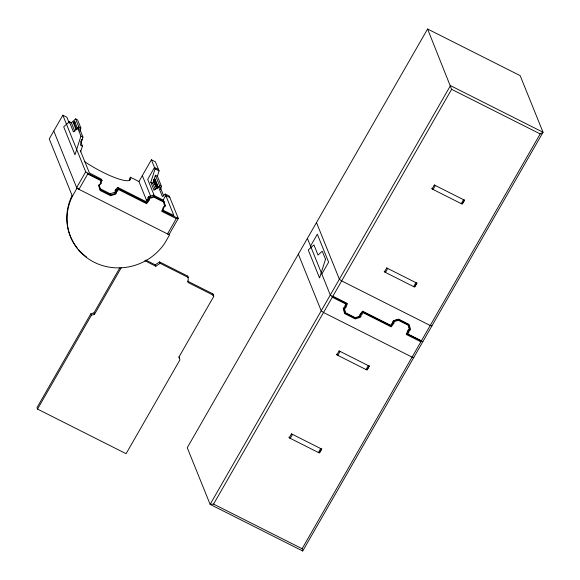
<?xml version="1.0" encoding="UTF-8"?>
<svg xmlns="http://www.w3.org/2000/svg" width="580" height="580" viewBox="0 0 580 580"><rect width="100%" height="100%" fill="white"/><g stroke="black" fill="none" stroke-linecap="round" stroke-linejoin="round"><path stroke-width="0.87" d="M187.637 277.762L187.724 276.109L159.536 261.913L155.251 264.85L145.819 260.101M187.724 276.109L188.29 277.508L188.036 282.474L213.186 295.14A1.167 1.102 -22 0 1 213.621 296.634L179.046 356.874L179.93 359.868L126.085 453.69L37.526 409.088L36.96 407.689L90.806 313.867L93.953 312.903L119.784 267.902M78.09 129.362L78.858 126.955L75.61 118.915L71.362 122.743L69.346 121.728L63.684 126.831L74.98 154.795L80.939 136.075L77.691 128.035L73.442 131.863L69.346 121.728M79.844 131.174L80.867 127.97L77.618 119.929L75.61 118.915M80.852 141.447L81.736 139.57M82.142 139.577L81.099 141.578M77.691 128.035L79.699 129.05L82.947 137.09L80.395 145.116L82.411 146.124L80.576 151.887M163.792 196.055L160.326 187.478L158.311 186.463L154.062 190.291L150.815 182.25L155.07 168.881L151.394 159.79L138.932 181.518L146.638 200.6M155.425 189.696L152.83 183.266L155.382 175.247L157.397 176.262L161.487 186.398L160.471 189.602M153.635 180.779L154.062 179.445L154.932 178.908L158.224 187.064L157.158 187.108L156.593 188.094L156.839 188.913L153.635 180.779L156.593 188.094M157.397 176.262L159.094 170.911L155.425 161.82L151.394 159.79M158.963 186.985L159.478 185.382L155.382 175.247M69.216 123.025L66.867 117.218L62.843 115.195L49.242 138.895L72.398 196.221A53.621 50.728 -22 0 0 94.177 262.247A53.621 50.728 -22 0 0 164.981 242.853L169.519 234.951L76.937 188.319L53.773 130.993M85.717 171.818L76.654 187.623L78.945 189.334L87.732 174.029L87.435 173.101L85.717 171.818L62.843 115.195M72.398 196.221L76.937 188.319M80.272 150.401L89.392 172.905L101.543 179.234L102.037 180.452L100.906 182.432L101.123 183.294L99.202 185.39L100.521 189.877L110.591 194.945L115.311 193.502L115.877 192.517L115.166 190.429L117.653 187.347L145.805 201.528L146.298 202.746L148.785 199.665L148.074 197.577L148.639 196.584L153.359 195.148L163.429 200.216L165.242 205.922L164.676 206.908L163.778 207.212L163.538 208.887L162.407 210.859L178.306 218.45L169.237 234.248L167.504 233.936L176.284 218.631L177.009 218.21M98.934 184.918L100.028 188.652L110.099 193.727L114.818 192.285L115.384 191.291M115.877 192.517L115.659 191.646L118.146 188.565L117.653 187.347M138.932 181.518L130.399 177.226L129.26 179.198A37.243 7.707 29.9 0 1 129.579 180.474M145.805 201.528L148.291 198.44L148.074 197.577M148.567 198.795L149.132 197.809L153.852 196.366L163.922 201.434M37.526 409.088L91.372 315.266L94.518 314.302L121.242 267.743M162.828 200.629L165.8 195.445L169.831 197.475M427.576 29L187.253 447.745L210.134 504.368L302.716 551L543.039 132.254L520.159 75.632L427.576 29L451.617 89.313L540.176 133.915L543.039 132.254L450.457 85.63L210.134 504.368L213.563 504.107L302.122 548.709L302.716 551M310.525 246.065L317.325 234.211L328.621 262.175L321.82 274.028M213.563 504.107L332.304 297.207L332.014 296.279L330.296 294.995L307.414 238.373M422.878 341.627L406.979 334.036L408.117 332.064L407.892 331.195L409.813 329.099L408.494 324.619L398.431 319.544L393.711 320.986L393.138 321.98L393.363 322.842L390.876 325.924L362.717 311.743L360.231 314.831L360.448 315.694L359.883 316.687L355.163 318.123L345.1 313.055L343.781 308.575L345.702 306.479L345.477 305.609L346.615 303.637L332.014 296.279L332.876 296.213L451.617 89.313M292.494 434.376L290.225 438.328L288.934 437.124M340.105 351.422L337.836 355.366L336.545 354.162M387.715 268.46L385.446 272.411L384.156 271.201M435.326 185.499L433.057 189.45L431.766 188.246M320.682 448.572L318.413 452.523L319.863 452.139L321.748 448.848M368.293 365.618L366.024 369.569L367.474 369.185L369.358 365.886M415.903 282.656L413.634 286.607L415.084 286.223L416.969 282.931M463.514 199.694L461.245 203.645L462.695 203.261L464.58 199.969M302.122 548.709L420.863 341.808L421.58 341.395L421.428 340.815L540.176 133.915M76.139 129.797L73.174 122.453L74.588 121.176L77.604 128.637M73.174 122.453L74.182 122.96L75.124 122.112M178.306 218.45L169.266 196.076L165.235 194.046L162.407 196.598L158.311 186.463M144.819 260.703L155.817 266.249L160.102 263.313L188.29 277.508M431.948 325.829L430.215 325.51L341.656 280.909L339.365 279.197L316.484 222.568M413.808 357.432L412.075 357.113L323.524 312.511L321.226 310.8L298.345 254.17M78.858 126.955L80.867 127.97M158.528 169.512L154.505 167.482L147.704 179.336L154.679 196.606M155.07 168.881L159.094 170.911M80.939 136.075L82.947 137.09M159.478 185.382L161.487 186.398M150.815 182.25L152.83 183.266M162.704 210.032L173.855 215.448L165.235 194.046M332.876 296.213L347.478 303.565L345.738 307.857L344.476 308.799L345.665 312.837L355.308 317.695L359.564 316.397L359.716 314.896L362.565 311.17L390.724 325.351L391.717 323.618L392.841 322.908L392.559 322.146L393.392 320.704L398.576 319.116L409.06 324.401L410.51 329.324L409.683 330.774L408.849 330.97L408.835 332.246L407.849 333.971L421.428 340.815M87.435 173.101L102.037 180.452M118.146 188.565L146.298 202.746M87.732 174.029L101.319 180.873L100.325 182.599L100.608 183.36L98.651 185.52L100.101 190.443L110.584 195.728L115.768 194.14L116.602 192.698L116.319 191.936L117.443 191.226L118.436 189.493L146.595 203.674L149.451 199.955L149.596 198.447L153.852 197.149L163.495 202.007L164.684 206.045L163.429 206.995L161.682 211.28L176.284 218.631M332.304 297.207L345.89 304.05L344.897 305.783L344.882 307.052L344.056 307.255L343.222 308.698L344.672 313.62L355.163 318.906L360.347 317.325L361.173 315.875L360.89 315.114L362.021 314.404L363.015 312.678L391.166 326.859L394.023 323.132L394.168 321.625L398.424 320.327L408.074 325.184L409.262 329.23L408.001 330.172L406.261 334.457L420.863 341.808M187.47 281.075L212.621 293.741A1.167 1.102 -22 0 1 213.172 294.959M156.948 187.775L157.55 188.275M212.621 293.741L213.186 295.14M213.056 295.235L213.621 296.634M157.977 186.941L154.679 178.778L153.823 181.453L156.76 188.21M165.242 205.922L163.429 200.216M154.062 179.445L157.158 187.108M153.359 195.148L153.852 196.366M142.332 175.595L150.706 196.33M148.639 196.584L149.132 197.809M148.291 198.44L148.785 199.665M147.835 199.244L148.328 200.463M146.943 199.549L147.436 200.774M159.536 261.913L160.102 263.313M155.251 264.85L155.817 266.249M116.515 189.319L117.015 190.544M115.623 189.624L116.116 190.849M115.166 190.429L115.659 191.646M114.818 192.285L115.311 193.502M110.099 193.727L110.591 194.945M100.63 182.076L101.123 183.294M74.182 122.96L76.821 129.492M100.028 188.652L100.521 189.877M80.837 142.231L82.411 146.124M71.362 122.743L74.827 131.319M93.953 312.903L94.518 314.302M90.806 313.867L91.372 315.266M178.923 356.976L179.365 358.469M86.522 257.012A53.621 50.728 -22 0 1 78.365 249.414M77.278 248.095A53.621 50.728 -22 0 1 72.116 195.518M130.399 177.226A37.243 7.707 29.9 0 1 117.66 178.618A37.243 7.707 29.9 0 1 84.738 161.748M325.51 259.253L319.551 277.98L308.255 250.009L313.918 244.905L318.014 255.048L322.262 251.22L325.51 259.253M291.486 433.869L289.217 437.82L319.421 453.031L321.683 449.079L291.486 433.869M339.097 350.914L336.828 354.858L367.031 370.069L369.293 366.125L339.097 350.914M386.708 267.953L384.438 271.904L414.642 287.114L416.904 283.163L386.708 267.953M434.318 184.991L432.049 188.942L462.253 204.153L464.515 200.201L434.318 184.991"/></g></svg>
